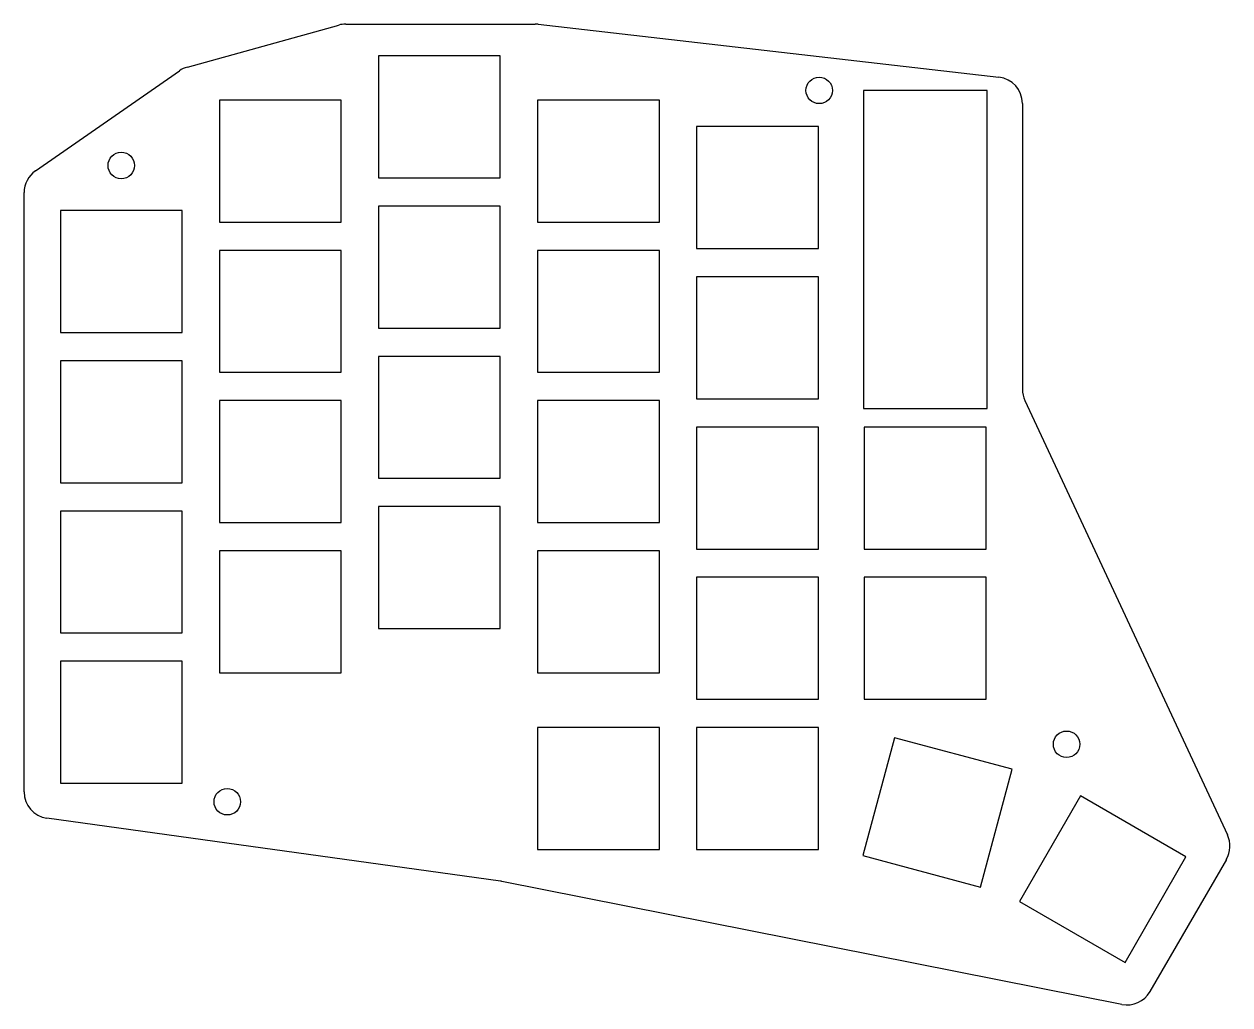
# Model space of a CAD drawing. Header units: millimetres. Extents: x 89 to 225, y -132 to -21.
import ezdxf

# ---------------------------------------------------------------- set-up
doc = ezdxf.new("R2010")
doc.units = ezdxf.units.MM

msp = doc.modelspace()

# ---------------------------------------------------------------- linework, layer by layer
for p, q in [((107.49, -25.86), (124.61, -21.11)), ((125.41, -21), (146.83, -21)), ((147.17, -21.02), (199.34, -27)), ((142.9, -24.6), (129.1, -24.6)), ((129.1, -24.6), (129.1, -38.4)), ((142.9, -38.4), (142.9, -24.6)), ((90.29, -37.6), (106.58, -26.29)), ((198, -28.5), (184, -28.5)), ((184, -28.5), (184, -64.5)), ((198, -64.5), (198, -28.5)), ((124.9, -29.6), (111.1, -29.6)), ((111.1, -29.6), (111.1, -43.4)), ((124.9, -43.4), (124.9, -29.6)), ((160.9, -29.6), (147.1, -29.6)), ((147.1, -29.6), (147.1, -43.4)), ((160.9, -43.4), (160.9, -29.6)), ((202, -29.98), (202, -62.33)), ((178.9, -32.6), (165.1, -32.6)), ((165.1, -32.6), (165.1, -46.4)), ((178.9, -46.4), (178.9, -32.6)), ((129.1, -38.4), (142.9, -38.4)), ((89, -107.89), (89, -40.07)), ((106.9, -42.1), (93.1, -42.1)), ((93.1, -42.1), (93.1, -55.9)), ((106.9, -55.9), (106.9, -42.1)), ((142.9, -41.6), (129.1, -41.6)), ((129.1, -41.6), (129.1, -55.4)), ((142.9, -55.4), (142.9, -41.6)), ((111.1, -43.4), (124.9, -43.4)), ((147.1, -43.4), (160.9, -43.4)), ((165.1, -46.4), (178.9, -46.4)), ((124.9, -46.6), (111.1, -46.6)), ((111.1, -46.6), (111.1, -60.4)), ((124.9, -60.4), (124.9, -46.6)), ((160.9, -46.6), (147.1, -46.6)), ((147.1, -46.6), (147.1, -60.4)), ((160.9, -60.4), (160.9, -46.6)), ((178.9, -49.6), (165.1, -49.6)), ((165.1, -49.6), (165.1, -63.4)), ((178.9, -63.4), (178.9, -49.6)), ((93.1, -55.9), (106.9, -55.9)), ((129.1, -55.4), (142.9, -55.4)), ((142.9, -58.6), (129.1, -58.6)), ((129.1, -58.6), (129.1, -72.4)), ((142.9, -72.4), (142.9, -58.6)), ((106.9, -59.1), (93.1, -59.1)), ((93.1, -59.1), (93.1, -72.9)), ((106.9, -72.9), (106.9, -59.1)), ((111.1, -60.4), (124.9, -60.4)), ((147.1, -60.4), (160.9, -60.4)), ((124.9, -63.6), (111.1, -63.6)), ((111.1, -63.6), (111.1, -77.4)), ((124.9, -77.4), (124.9, -63.6)), ((160.9, -63.6), (147.1, -63.6)), ((147.1, -63.6), (147.1, -77.4)), ((160.9, -77.4), (160.9, -63.6)), ((165.1, -63.4), (178.9, -63.4)), ((202.28, -63.6), (225.2, -112.75)), ((184, -64.5), (198, -64.5)), ((178.9, -66.6), (165.1, -66.6)), ((165.1, -66.6), (165.1, -80.4)), ((178.9, -80.4), (178.9, -66.6)), ((197.9, -66.6), (184.1, -66.6)), ((184.1, -66.6), (184.1, -80.4)), ((197.9, -80.4), (197.9, -66.6)), ((93.1, -72.9), (106.9, -72.9)), ((129.1, -72.4), (142.9, -72.4)), ((106.9, -76.1), (93.1, -76.1)), ((93.1, -76.1), (93.1, -89.9)), ((106.9, -89.9), (106.9, -76.1)), ((142.9, -75.6), (129.1, -75.6)), ((129.1, -75.6), (129.1, -89.4)), ((142.9, -89.4), (142.9, -75.6)), ((111.1, -77.4), (124.9, -77.4)), ((147.1, -77.4), (160.9, -77.4)), ((165.1, -80.4), (178.9, -80.4)), ((184.1, -80.4), (197.9, -80.4)), ((124.9, -80.6), (111.1, -80.6)), ((111.1, -80.6), (111.1, -94.4)), ((124.9, -94.4), (124.9, -80.6)), ((160.9, -80.6), (147.1, -80.6)), ((147.1, -80.6), (147.1, -94.4)), ((160.9, -94.4), (160.9, -80.6)), ((178.9, -83.6), (165.1, -83.6)), ((165.1, -83.6), (165.1, -97.4)), ((178.9, -97.4), (178.9, -83.6)), ((197.9, -83.6), (184.1, -83.6)), ((184.1, -83.6), (184.1, -97.4)), ((197.9, -97.4), (197.9, -83.6)), ((93.1, -89.9), (106.9, -89.9)), ((129.1, -89.4), (142.9, -89.4)), ((106.9, -93.1), (93.1, -93.1)), ((93.1, -93.1), (93.1, -106.9)), ((106.9, -106.9), (106.9, -93.1)), ((111.1, -94.4), (124.9, -94.4)), ((147.1, -94.4), (160.9, -94.4)), ((165.1, -97.4), (178.9, -97.4)), ((184.1, -97.4), (197.9, -97.4)), ((160.9, -100.6), (147.1, -100.6)), ((147.1, -100.6), (147.1, -114.4)), ((160.9, -114.4), (160.9, -100.6)), ((178.9, -100.6), (165.1, -100.6)), ((165.1, -100.6), (165.1, -114.4)), ((178.9, -114.4), (178.9, -100.6)), ((187.5, -101.76), (183.93, -115.09)), ((200.83, -105.33), (187.5, -101.76)), ((197.26, -118.66), (200.83, -105.33)), ((93.1, -106.9), (106.9, -106.9)), ((208.56, -108.33), (201.66, -120.28)), ((220.51, -115.23), (208.56, -108.33)), ((142.91, -117.99), (91.59, -110.86)), ((147.1, -114.4), (160.9, -114.4)), ((165.1, -114.4), (178.9, -114.4)), ((183.93, -115.09), (197.26, -118.66)), ((213.61, -127.18), (220.51, -115.23)), ((225.08, -115.52), (216.43, -130.49)), ((213.25, -131.93), (143.09, -118.02)), ((201.66, -120.28), (213.61, -127.18))]:
    msp.add_line(p, q)
for centre in [(179, -28.5), (100, -37), (207, -102.5), (112, -109)]:
    msp.add_circle(centre, 1.5)
for centre, start, end in [((125.41, -24), 90, 105.5241), ((146.83, -24), 83.4655, 90), ((108.29, -28.75), 105.5241, 124.7778), ((199, -29.98), 0, 83.4655), ((92, -40.07), 124.7778, 180), ((205, -62.33), 180, 205.0011), ((92, -107.89), 180, 262.0928), ((222.48, -114.02), 330, 25.0011), ((142.5, -120.96), 78.7828, 82.0928), ((213.84, -128.99), 258.7828, 330)]:
    msp.add_arc(centre, 3, start, end)

doc.saveas('drawing.dxf')
